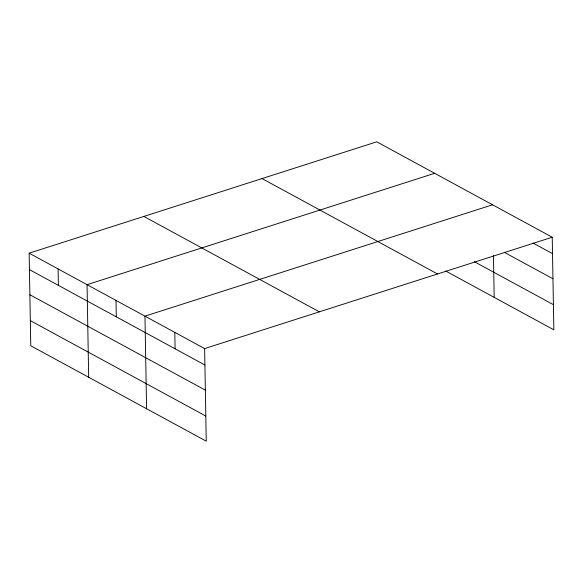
<?xml version="1.0" encoding="UTF-8"?>
<svg xmlns="http://www.w3.org/2000/svg" width="583" height="583" viewBox="0 0 583 583"><rect width="100%" height="100%" fill="white"/><g stroke="black" fill="none" stroke-linecap="round" stroke-linejoin="round"><path stroke-width="0.87" d="M29.15 253.182L204.626 348.59L206.244 441.178L30.768 345.777L29.15 253.182L376.756 141.822L552.232 237.223L553.85 329.818L445.674 271M434.663 173.304L87.056 284.672L88.674 377.259M492.569 204.786L144.963 316.154L146.581 408.741M204.626 348.59L552.232 237.223M532.898 242.98L552.524 253.649M504.288 252.322L552.961 278.783M474.183 261.607L553.413 304.683M262.044 178.573L437.52 273.974M143.863 216.431L319.338 311.839M29.434 269.616L204.91 365.016M29.879 294.75L205.354 390.151M30.331 320.643L205.806 416.043M493.451 255.274L494.187 297.381M174.798 332.368L175.082 348.794M116.01 300.413L116.294 316.839M58.103 268.931L58.387 285.357"/></g></svg>
